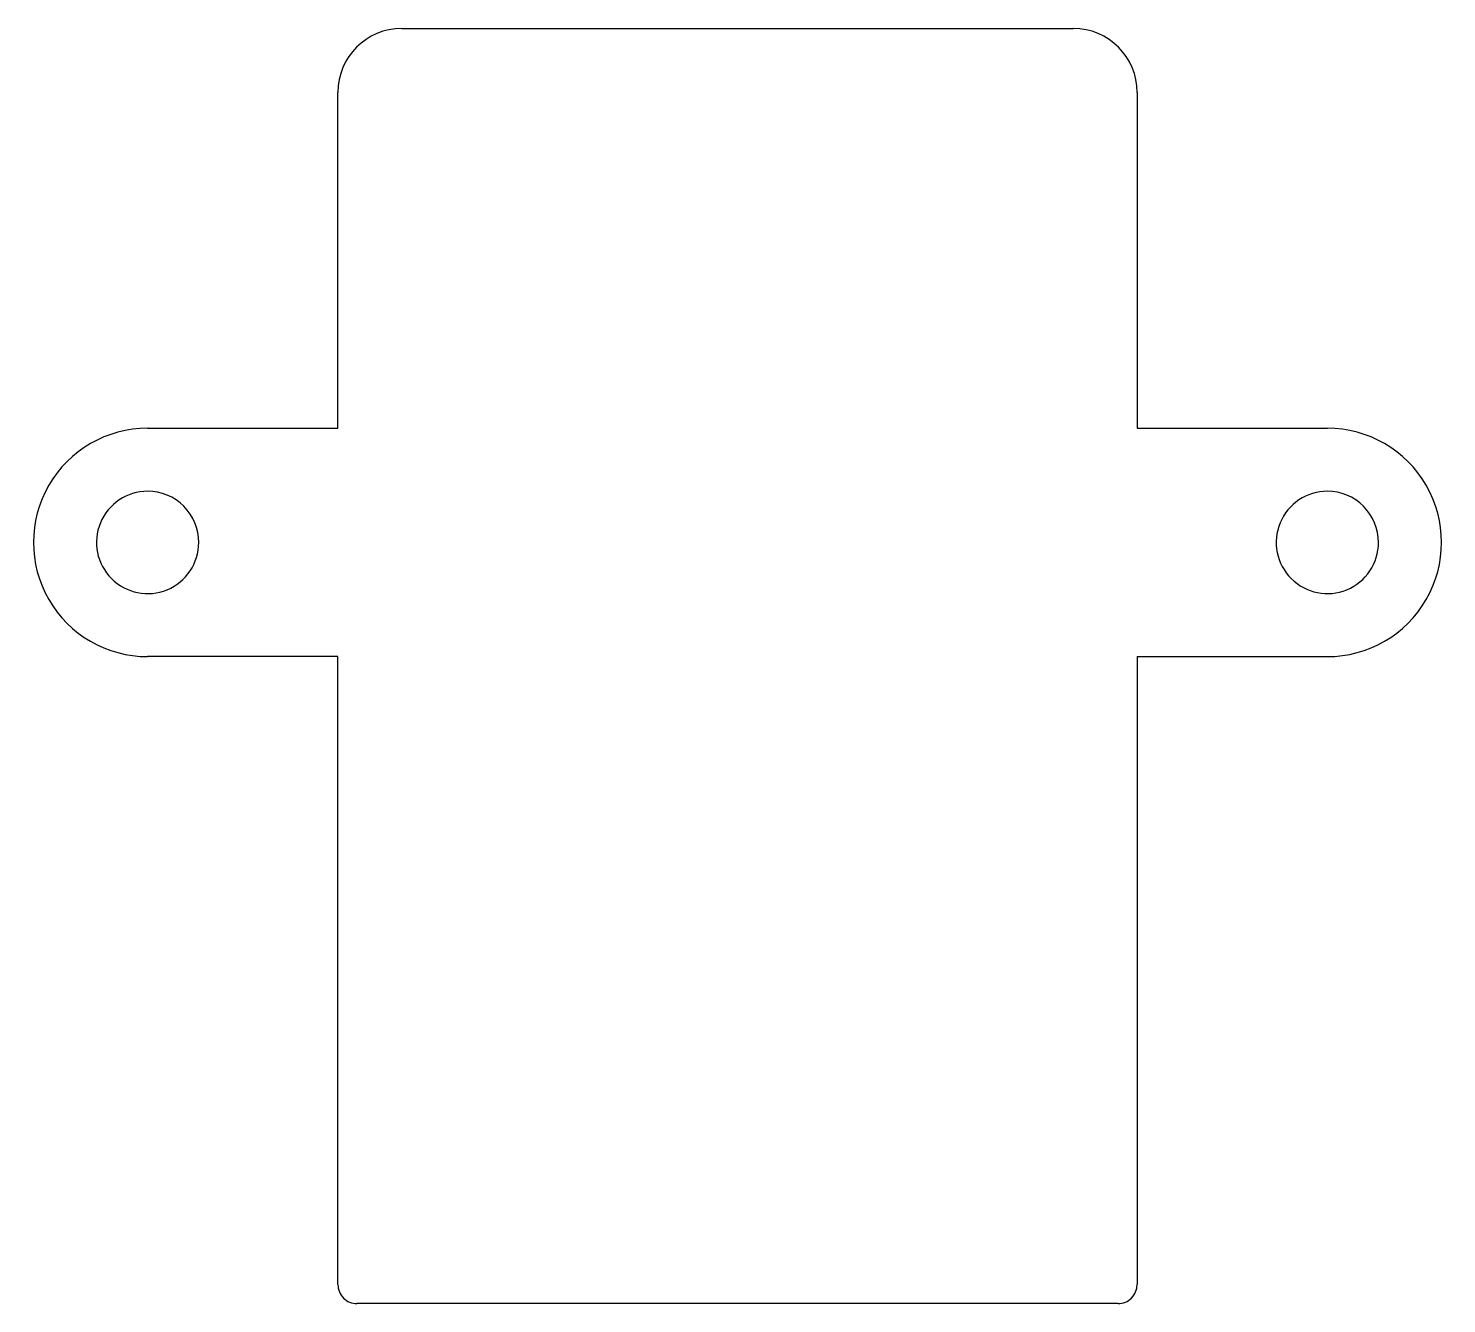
# Model space of a CAD drawing. Extents: x -0.1 to 44.2, y -39.5 to 0.4.
import ezdxf

# ---------------------------------------------------------------- set-up
doc = ezdxf.new("R2010")
doc.units = 0
doc.layers.get('0').update_dxf_attribs({"linetype": 'CONTINUOUS'})

msp = doc.modelspace()

# ---------------------------------------------------------------- linework, layer by layer
at = {"color": 7}
for points in [[(11.54684, 0.360456), (32.55518, 0.360456)], [(9.54786, -12.146504), (9.54532, -1.641064)], [(34.5567, -1.641064), (34.55162, -12.146504)], [(3.59664, -12.146504), (9.54786, -12.146504)], [(34.55162, -12.146504), (40.50538, -12.146504)], [(9.54786, -19.291524), (3.59664, -19.291524)], [(9.54786, -38.935884), (9.54786, -19.291524)], [(34.55162, -19.291524), (34.55162, -38.935884)], [(34.55162, -19.291524), (40.50538, -19.291524)], [(33.95726, -39.532784), (10.14476, -39.532784)]]:
    msp.add_lwpolyline(points, dxfattribs=at)
for points in [[(3.596869, -14.120284)], [(40.506396, -14.120284)]]:
    msp.add_lwpolyline(points, close=True, dxfattribs=at)
for points in [[(11.54745, 0.358315), (10.442881, 0.358313), (9.547453, -0.537118), (9.547454, -1.641686)], [(34.557462, -1.641686), (34.557462, -0.537118), (33.662034, 0.358312), (32.557466, 0.358314)], [(3.596869, -12.148383), (2.320761, -12.148396), (1.141588, -12.829191), (0.503534, -13.934333)], [(43.59973, -13.934333), (42.961676, -12.829191), (41.782504, -12.148396), (40.506396, -12.148396)], [(0.503534, -13.934333), (-0.13452, -15.039475), (-0.13452, -16.401066), (0.503534, -17.506208)], [(3.596869, -14.120284), (2.949729, -14.120284), (2.366311, -14.510112), (2.118662, -15.10799)], [(4.728239, -14.588913), (4.428181, -14.288855), (4.021215, -14.120284), (3.596869, -14.120284)], [(40.506396, -14.120284), (39.859257, -14.120284), (39.275839, -14.510112), (39.028189, -15.10799)], [(41.637766, -14.588913), (41.337708, -14.288855), (40.930742, -14.120284), (40.506396, -14.120284)], [(43.59973, -17.506208), (44.237785, -16.401066), (44.237785, -15.039475), (43.59973, -13.934333)], [(5.196868, -15.720284), (5.196868, -15.295937), (5.028297, -14.888971), (4.728239, -14.588913)], [(42.106395, -15.720284), (42.106395, -15.295937), (41.937824, -14.888971), (41.637766, -14.588913)], [(2.118662, -15.10799), (1.871012, -15.705869), (2.007902, -16.394057), (2.465498, -16.851654)], [(39.028189, -15.10799), (38.78054, -15.705869), (38.917429, -16.394057), (39.375026, -16.851654)], [(4.209162, -17.19849), (4.807041, -16.950841), (5.196868, -16.367423), (5.196868, -15.720284)], [(41.118689, -17.19849), (41.716568, -16.950841), (42.106395, -16.367423), (42.106395, -15.720284)], [(2.465498, -16.851654), (2.923095, -17.309251), (3.611283, -17.44614), (4.209162, -17.19849)], [(39.375026, -16.851654), (39.832622, -17.309251), (40.52081, -17.44614), (41.118689, -17.19849)], [(0.503534, -17.506208), (1.141588, -18.61135), (2.320761, -19.292146), (3.596869, -19.292146)], [(40.506396, -19.292159), (41.782504, -19.292146), (42.961676, -18.61135), (43.59973, -17.506208)], [(9.550019, -38.937408), (9.550002, -39.095303), (9.612713, -39.246737), (9.724355, -39.358394)], [(34.378781, -39.358421), (34.490439, -39.246762), (34.553161, -39.095316), (34.553144, -38.937408)], [(9.724355, -39.358394), (9.835997, -39.47005), (9.987423, -39.53278), (10.145319, -39.532784)], [(33.957768, -39.532784), (34.115677, -39.5328), (34.267123, -39.470079), (34.378781, -39.358421)]]:
    msp.add_open_spline(points, degree=3, dxfattribs=at)

doc.saveas('drawing.dxf')
